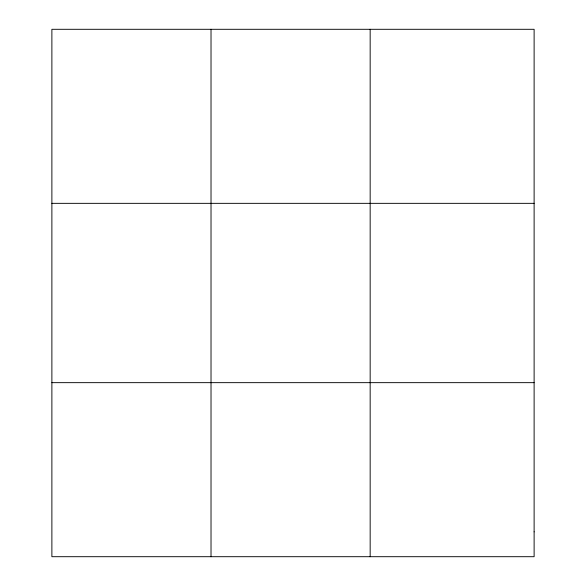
<?xml version="1.0" encoding="UTF-8"?>
<svg xmlns="http://www.w3.org/2000/svg" width="586" height="586" viewBox="0 0 586 586"><rect width="100%" height="100%" fill="white"/><g stroke="black" fill="none" stroke-linecap="round" stroke-linejoin="round"><path stroke-width="0.88" d="M211.019 29.3L211.019 556.7M370.162 29.3L370.162 556.7M51.883 203.342L534.117 203.342M51.883 382.658L534.117 382.658M534.117 531.839L534.117 556.7L51.883 556.7L51.883 29.3L534.117 29.3L534.117 531.839"/></g></svg>
